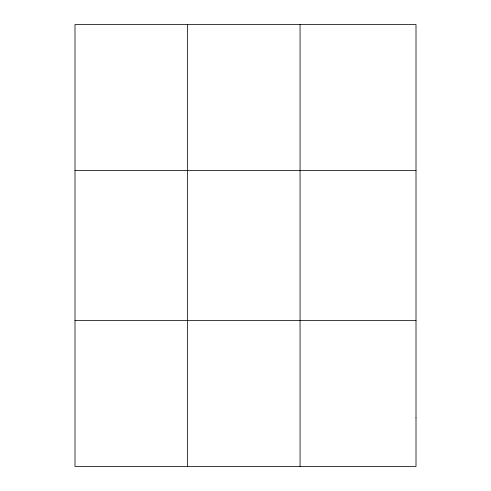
<?xml version="1.0" encoding="UTF-8"?>
<svg xmlns="http://www.w3.org/2000/svg" width="491" height="491" viewBox="0 0 491 491"><rect width="100%" height="100%" fill="white"/><g stroke="black" fill="none" stroke-linecap="round" stroke-linejoin="round"><path stroke-width="0.74" d="M187.525 466.45L187.525 24.55M300.062 466.45L300.062 24.55M74.994 170.377L416.006 170.377M74.994 320.623L416.006 320.623M416.006 417.841L416.006 466.45L74.994 466.45L74.994 24.55L416.006 24.55L416.006 417.841"/></g></svg>
